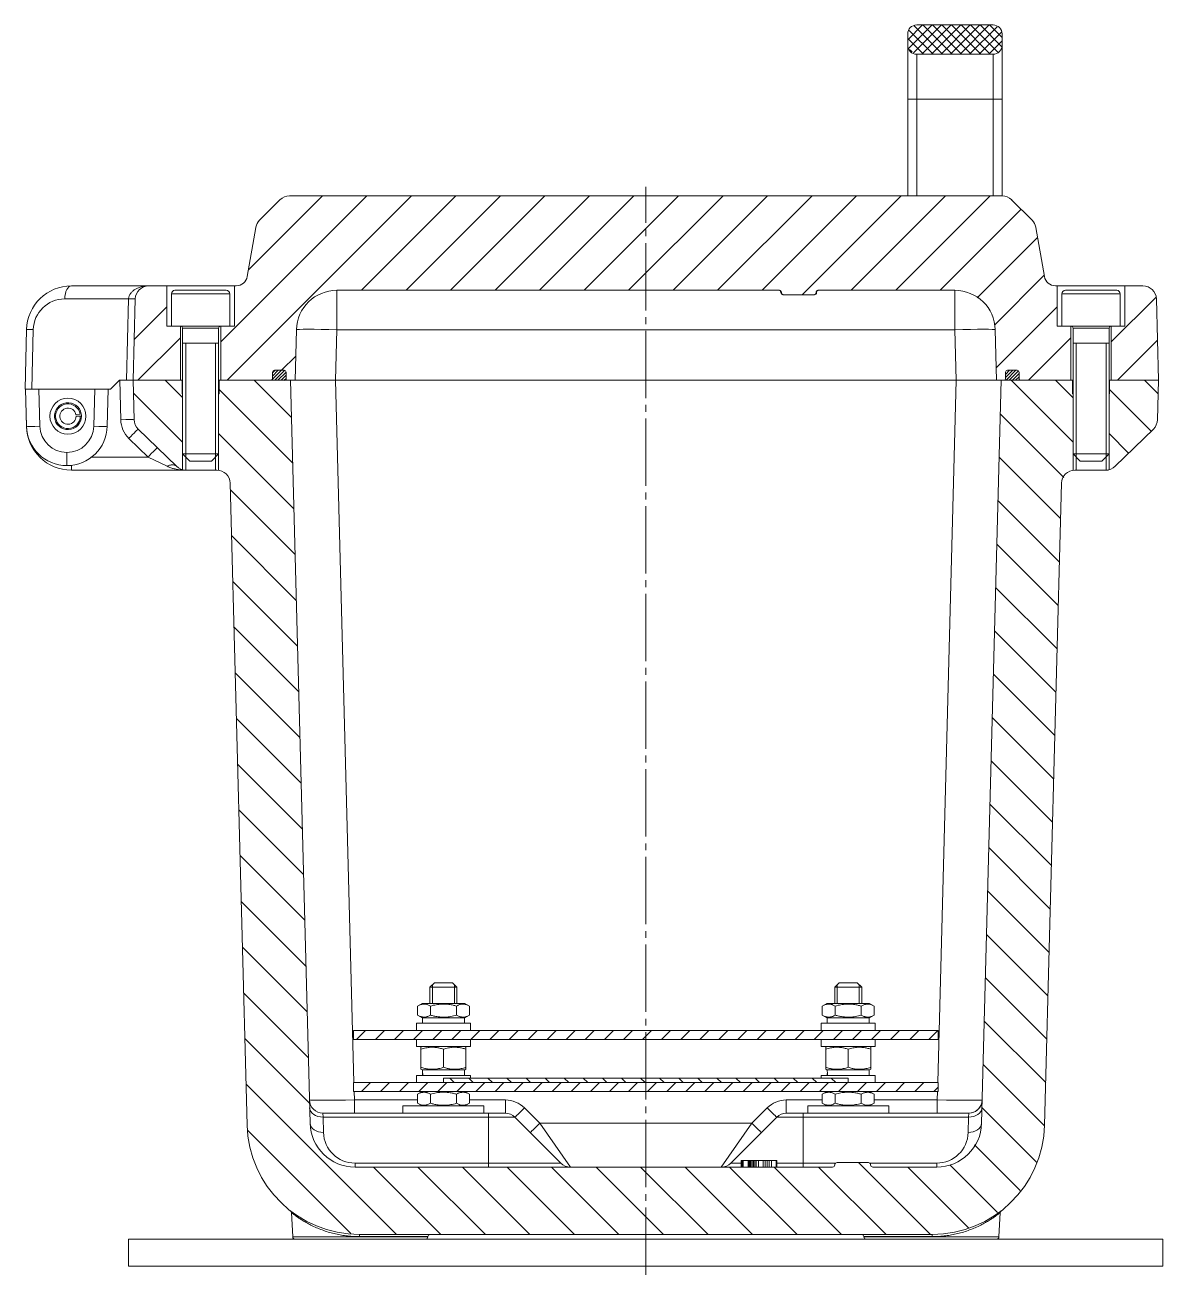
# Model space of a CAD drawing. Header units: millimetres. Extents: x -751 to 714, y -543 to 828.
# Drawn here: x -137 to 116, y 550.3 to 828.3 of the extents above; entities that cross this region are included whole.
import ezdxf

# ---------------------------------------------------------------- set-up
doc = ezdxf.new("R2010")
doc.units = ezdxf.units.MM
doc.linetypes.add('K5LT_AXLED', pattern=[19.5, 15, -1.5, 1.5, -1.5])
doc.linetypes.add('K5LT_THIN', pattern=[0])
pattern_1 = [(45, (0, 0), (-2.12132, 2.12132), [])]

# ---------------------------------------------------------------- blocks, each defined once
blk = doc.blocks.new('U22')
h = blk.add_hatch()
h.set_pattern_fill('', angle=45, style=0, pattern_type=0)
h.set_pattern_definition(pattern_1)
h.paths.add_polyline_path([(-63.99, 602.74), (66.01, 602.74), (66.01, 604.74), (-63.99, 604.74)])
h = blk.add_hatch()
h.set_pattern_fill('', angle=45, style=0, pattern_type=0)
h.set_pattern_definition(pattern_1)
h.paths.add_polyline_path([(-63.99, 591.14), (66.01, 591.14), (66.01, 593.14), (-63.99, 593.14)])
h = blk.add_hatch()
h.set_pattern_fill('', angle=-45, style=0, pattern_type=0)
h.set_pattern_definition([(-45, (0, 0), (2.12132, 2.12132), [])])
h.paths.add_polyline_path([(-43.99, 594.14), (-43.99, 593.14), (46.01, 593.14), (46.01, 594.14)])
at = {"color": 7, "linetype": 'K5LT_THIN', "lineweight": 18}
for p, q in [((-46.99, 614.34), (-45.99, 615.34)), ((-46.45, 614.34), (-46.45, 614.88)), ((-45.99, 615.34), (-43.99, 615.34)), ((-43.99, 615.34), (-41.99, 615.34)), ((-40.99, 614.34), (-41.99, 615.34)), ((-41.53, 614.34), (-41.53, 614.88)), ((43.01, 614.34), (44.01, 615.34)), ((43.55, 614.34), (43.55, 614.88)), ((44.01, 615.34), (46.01, 615.34)), ((46.01, 615.34), (48.01, 615.34)), ((49.01, 614.34), (48.01, 615.34)), ((48.47, 614.34), (48.47, 614.88)), ((-46.99, 610.74), (-46.99, 614.34)), ((-46.99, 614.34), (-43.99, 614.34)), ((-46.45, 610.74), (-46.45, 614.34)), ((-43.99, 614.34), (-40.99, 614.34)), ((-41.53, 610.74), (-41.53, 614.34)), ((-40.99, 610.74), (-40.99, 614.34)), ((43.01, 610.74), (43.01, 614.34)), ((43.01, 614.34), (46.01, 614.34)), ((43.55, 610.74), (43.55, 614.34)), ((46.01, 614.34), (49.01, 614.34)), ((48.47, 610.74), (48.47, 614.34)), ((49.01, 610.74), (49.01, 614.34)), ((-49.76, 610.15), (-48.74, 610.74)), ((-49.76, 608.13), (-49.76, 610.15)), ((-39.24, 610.74), (-48.74, 610.74)), ((-46.87, 608.13), (-46.87, 610.15)), ((-41.1, 608.13), (-41.1, 610.15)), ((-38.21, 610.15), (-39.24, 610.74)), ((-38.21, 608.13), (-38.21, 610.15)), ((40.24, 610.15), (41.26, 610.74)), ((40.24, 608.13), (40.24, 610.15)), ((50.76, 610.74), (41.26, 610.74)), ((43.13, 608.13), (43.13, 610.15)), ((48.9, 608.13), (48.9, 610.15)), ((51.79, 610.15), (50.76, 610.74)), ((51.79, 608.13), (51.79, 610.15)), ((-49.99, 606.34), (-37.99, 606.34)), ((-49.99, 604.74), (-49.99, 606.34)), ((-48.74, 607.54), (-49.76, 608.13)), ((-39.24, 607.54), (-48.74, 607.54)), ((-48.64, 606.34), (-48.64, 607.54)), ((-39.34, 606.34), (-39.34, 607.54)), ((-39.24, 607.54), (-38.21, 608.13)), ((-37.99, 604.74), (-37.99, 606.34)), ((40.01, 606.34), (52.01, 606.34)), ((40.01, 604.74), (40.01, 606.34)), ((41.26, 607.54), (40.24, 608.13)), ((50.76, 607.54), (41.26, 607.54)), ((41.36, 606.34), (41.36, 607.54)), ((50.66, 606.34), (50.66, 607.54)), ((50.76, 607.54), (51.79, 608.13)), ((52.01, 604.74), (52.01, 606.34)), ((66.01, 604.74), (-63.99, 604.74)), ((-63.99, 604.74), (-63.99, 602.74)), ((66.01, 602.74), (66.01, 604.74)), ((66.01, 602.74), (-63.99, 602.74)), ((-49.99, 601.14), (-49.99, 602.74)), ((-49.99, 601.14), (-37.99, 601.14)), ((-48.74, 601.14), (-48.99, 601)), ((-48.99, 600.55), (-48.99, 601)), ((-48.99, 600.55), (-48.99, 596.53)), ((-43.99, 600.55), (-43.99, 596.53)), ((-39.24, 601.14), (-38.99, 601)), ((-38.99, 601), (-38.99, 600.55)), ((-38.99, 600.55), (-38.99, 596.53)), ((-37.99, 601.14), (-37.99, 602.74)), ((40.01, 601.14), (40.01, 602.74)), ((40.01, 601.14), (52.01, 601.14)), ((41.26, 601.14), (41.01, 601)), ((41.01, 600.55), (41.01, 601)), ((41.01, 600.55), (41.01, 596.53)), ((46.01, 600.55), (46.01, 596.53)), ((50.76, 601.14), (51.01, 601)), ((51.01, 601), (51.01, 600.55)), ((51.01, 600.55), (51.01, 596.53)), ((52.01, 601.14), (52.01, 602.74)), ((-48.99, 596.08), (-48.99, 596.53)), ((-48.99, 596.08), (-48.74, 595.94)), ((-48.74, 595.94), (-39.24, 595.94)), ((-39.34, 595.94), (-39.34, 594.74)), ((-38.99, 596.08), (-39.24, 595.94)), ((-38.99, 596.53), (-38.99, 596.08)), ((41.01, 596.08), (41.01, 596.53)), ((41.01, 596.08), (41.26, 595.94)), ((41.26, 595.94), (50.76, 595.94)), ((50.66, 595.94), (50.66, 594.74)), ((51.01, 596.08), (50.76, 595.94)), ((51.01, 596.53), (51.01, 596.08)), ((66.01, 593.14), (-63.99, 593.14)), ((-63.99, 593.14), (-63.99, 591.14)), ((-37.99, 594.74), (-49.99, 594.74)), ((-49.99, 594.74), (-49.99, 593.14)), ((46.01, 594.14), (-43.99, 594.14)), ((-43.99, 594.14), (-43.99, 593.14)), ((46.01, 593.14), (-43.99, 593.14)), ((-37.99, 594.74), (-37.99, 594.14)), ((52.01, 594.74), (40.01, 594.74)), ((40.01, 594.74), (40.01, 594.14)), ((46.01, 593.14), (46.01, 594.14)), ((52.01, 594.74), (52.01, 593.14)), ((66.01, 591.14), (66.01, 593.14)), ((66.01, 591.14), (-63.99, 591.14)), ((-49.76, 590.55), (-48.74, 591.14)), ((-49.76, 588.53), (-49.76, 590.55)), ((-46.87, 588.53), (-46.87, 590.55)), ((-41.1, 588.53), (-41.1, 590.55)), ((-38.21, 590.55), (-39.24, 591.14)), ((-38.21, 588.53), (-38.21, 590.55)), ((40.24, 590.55), (41.26, 591.14)), ((40.24, 588.53), (40.24, 590.55)), ((43.13, 588.53), (43.13, 590.55)), ((48.9, 588.53), (48.9, 590.55)), ((51.79, 590.55), (50.76, 591.14)), ((51.79, 588.53), (51.79, 590.55)), ((-52.99, 587.94), (-34.99, 587.94)), ((-52.99, 586.34), (-52.99, 587.94)), ((-48.74, 587.94), (-49.76, 588.53)), ((-39.24, 587.94), (-38.21, 588.53)), ((-34.99, 586.34), (-34.99, 587.94)), ((37.01, 587.94), (55.01, 587.94)), ((37.01, 586.34), (37.01, 587.94)), ((41.26, 587.94), (40.24, 588.53)), ((50.76, 587.94), (51.79, 588.53)), ((55.01, 586.34), (55.01, 587.94)), ((-52.99, 586.34), (-34.99, 586.34)), ((37.01, 586.34), (55.01, 586.34))]:
    blk.add_line(p, q, dxfattribs=at)
for centre, start_param, end_param in [((-43.99, 596.57), 4.761564, 4.855965), ((-43.99, 594.11), 4.616121, 4.663214), ((46.01, 596.57), 4.761564, 4.855965), ((46.01, 594.11), 4.616121, 4.663214)]:
    blk.add_ellipse(centre, major_axis=(0, -12.78), ratio=0.36397, start_param=start_param, end_param=end_param, dxfattribs=at)
for points, knots in [([(-46.87, 610.15), (-47.07, 610.26), (-47.35, 610.4), (-47.69, 610.51), (-47.91, 610.56), (-48.09, 610.59), (-48.27, 610.6), (-48.46, 610.59), (-48.68, 610.57), (-48.93, 610.51), (-49.29, 610.4), (-49.58, 610.25), (-49.76, 610.15)], [0, 0, 0, 0, 2.66649, 3.810425, 4.700444, 5.503844, 6.294351, 7.038845, 8.091005, 9.12096, 10.454936, 13, 13, 13, 13]), ([(-41.1, 610.15), (-41.36, 610.22), (-41.74, 610.32), (-42.3, 610.44), (-42.74, 610.51), (-43.16, 610.56), (-43.54, 610.59), (-43.89, 610.6), (-44.23, 610.59), (-44.6, 610.58), (-45.06, 610.53), (-45.84, 610.42), (-46.46, 610.27), (-46.87, 610.15)], [0, 0, 0, 0, 1.896477, 2.871604, 4.103535, 5.062016, 5.927217, 6.778532, 7.580294, 8.339144, 9.455768, 10.905857, 14, 14, 14, 14]), ([(-38.21, 610.15), (-38.41, 610.26), (-38.69, 610.4), (-39.03, 610.51), (-39.25, 610.56), (-39.43, 610.59), (-39.61, 610.6), (-39.8, 610.59), (-40.01, 610.57), (-40.27, 610.51), (-40.63, 610.4), (-40.92, 610.25), (-41.1, 610.15)], [0, 0, 0, 0, 2.66649, 3.810425, 4.700444, 5.503844, 6.294351, 7.038845, 8.091005, 9.12096, 10.454936, 13, 13, 13, 13]), ([(43.13, 610.15), (42.93, 610.26), (42.65, 610.4), (42.31, 610.51), (42.09, 610.56), (41.91, 610.59), (41.73, 610.6), (41.54, 610.59), (41.32, 610.57), (41.07, 610.51), (40.71, 610.4), (40.42, 610.25), (40.24, 610.15)], [0, 0, 0, 0, 2.66649, 3.810425, 4.700444, 5.503844, 6.294351, 7.038845, 8.091005, 9.12096, 10.454936, 13, 13, 13, 13]), ([(48.9, 610.15), (48.64, 610.22), (48.26, 610.32), (47.7, 610.44), (47.26, 610.51), (46.84, 610.56), (46.46, 610.59), (46.11, 610.6), (45.77, 610.59), (45.4, 610.58), (44.94, 610.53), (44.16, 610.42), (43.54, 610.27), (43.13, 610.15)], [0, 0, 0, 0, 1.896477, 2.871604, 4.103535, 5.062016, 5.927217, 6.778532, 7.580294, 8.339144, 9.455768, 10.905857, 14, 14, 14, 14]), ([(51.79, 610.15), (51.59, 610.26), (51.31, 610.4), (50.97, 610.51), (50.75, 610.56), (50.57, 610.59), (50.39, 610.6), (50.2, 610.59), (49.99, 610.57), (49.73, 610.51), (49.37, 610.4), (49.08, 610.25), (48.9, 610.15)], [0, 0, 0, 0, 2.66649, 3.810425, 4.700444, 5.503844, 6.294351, 7.038845, 8.091005, 9.12096, 10.454936, 13, 13, 13, 13]), ([(-49.76, 608.13), (-49.57, 608.02), (-49.29, 607.88), (-48.94, 607.77), (-48.73, 607.72), (-48.54, 607.69), (-48.37, 607.68), (-48.17, 607.69), (-47.96, 607.71), (-47.71, 607.76), (-47.34, 607.88), (-47.06, 608.02), (-46.87, 608.13)], [0, 0, 0, 0, 2.66649, 3.810425, 4.700444, 5.503844, 6.294351, 7.038845, 8.091005, 9.12096, 10.454936, 13, 13, 13, 13]), ([(-46.87, 608.13), (-46.62, 608.06), (-46.23, 607.96), (-45.67, 607.84), (-45.24, 607.77), (-44.81, 607.72), (-44.44, 607.69), (-44.09, 607.68), (-43.75, 607.68), (-43.38, 607.7), (-42.92, 607.74), (-42.13, 607.86), (-41.52, 608.01), (-41.1, 608.13)], [0, 0, 0, 0, 1.896477, 2.871604, 4.103535, 5.062016, 5.927217, 6.778532, 7.580294, 8.339144, 9.455768, 10.905857, 14, 14, 14, 14]), ([(-41.1, 608.13), (-40.91, 608.02), (-40.63, 607.88), (-40.28, 607.77), (-40.07, 607.72), (-39.88, 607.69), (-39.71, 607.68), (-39.51, 607.69), (-39.3, 607.71), (-39.05, 607.76), (-38.68, 607.88), (-38.4, 608.02), (-38.21, 608.13)], [0, 0, 0, 0, 2.66649, 3.810425, 4.700444, 5.503844, 6.294351, 7.038845, 8.091005, 9.12096, 10.454936, 13, 13, 13, 13]), ([(40.24, 608.13), (40.43, 608.02), (40.71, 607.88), (41.06, 607.77), (41.27, 607.72), (41.46, 607.69), (41.63, 607.68), (41.83, 607.69), (42.04, 607.71), (42.29, 607.76), (42.66, 607.88), (42.94, 608.02), (43.13, 608.13)], [0, 0, 0, 0, 2.66649, 3.810425, 4.700444, 5.503844, 6.294351, 7.038845, 8.091005, 9.12096, 10.454936, 13, 13, 13, 13]), ([(43.13, 608.13), (43.38, 608.06), (43.77, 607.96), (44.33, 607.84), (44.76, 607.77), (45.19, 607.72), (45.56, 607.69), (45.91, 607.68), (46.25, 607.68), (46.62, 607.7), (47.08, 607.74), (47.87, 607.86), (48.48, 608.01), (48.9, 608.13)], [0, 0, 0, 0, 1.896477, 2.871604, 4.103535, 5.062016, 5.927217, 6.778532, 7.580294, 8.339144, 9.455768, 10.905857, 14, 14, 14, 14]), ([(48.9, 608.13), (49.09, 608.02), (49.37, 607.88), (49.72, 607.77), (49.93, 607.72), (50.12, 607.69), (50.29, 607.68), (50.49, 607.69), (50.7, 607.71), (50.95, 607.76), (51.32, 607.88), (51.6, 608.02), (51.79, 608.13)], [0, 0, 0, 0, 2.66649, 3.810425, 4.700444, 5.503844, 6.294351, 7.038845, 8.091005, 9.12096, 10.454936, 13, 13, 13, 13]), ([(-43.99, 600.55), (-44.27, 600.64), (-44.68, 600.76), (-45.23, 600.88), (-45.59, 600.94), (-45.94, 600.97), (-46.25, 600.99), (-46.6, 601), (-46.97, 600.98), (-47.42, 600.93), (-48.09, 600.82), (-48.63, 600.67), (-48.99, 600.55)], [0, 0, 0, 0, 2.259309, 3.219175, 4.306071, 5.100503, 5.904859, 6.674572, 7.743491, 8.780356, 10.126867, 13, 13, 13, 13]), ([(-38.99, 600.55), (-39.27, 600.64), (-39.68, 600.76), (-40.23, 600.88), (-40.59, 600.94), (-40.94, 600.97), (-41.25, 600.99), (-41.6, 601), (-41.97, 600.98), (-42.42, 600.93), (-43.09, 600.82), (-43.63, 600.67), (-43.99, 600.55)], [0, 0, 0, 0, 2.259309, 3.219175, 4.306071, 5.100503, 5.904859, 6.674572, 7.743491, 8.780356, 10.126867, 13, 13, 13, 13]), ([(46.01, 600.55), (45.73, 600.64), (45.32, 600.76), (44.77, 600.88), (44.41, 600.94), (44.06, 600.97), (43.75, 600.99), (43.4, 601), (43.03, 600.98), (42.58, 600.93), (41.91, 600.82), (41.37, 600.67), (41.01, 600.55)], [0, 0, 0, 0, 2.259309, 3.219175, 4.306071, 5.100503, 5.904859, 6.674572, 7.743491, 8.780356, 10.126867, 13, 13, 13, 13]), ([(51.01, 600.55), (50.73, 600.64), (50.32, 600.76), (49.77, 600.88), (49.41, 600.94), (49.06, 600.97), (48.75, 600.99), (48.4, 601), (48.03, 600.98), (47.58, 600.93), (46.91, 600.82), (46.37, 600.67), (46.01, 600.55)], [0, 0, 0, 0, 2.259309, 3.219175, 4.306071, 5.100503, 5.904859, 6.674572, 7.743491, 8.780356, 10.126867, 13, 13, 13, 13]), ([(-48.99, 596.53), (-48.71, 596.44), (-48.3, 596.32), (-47.75, 596.2), (-47.38, 596.14), (-47.03, 596.1), (-46.73, 596.09), (-46.38, 596.08), (-46.01, 596.1), (-45.56, 596.14), (-44.88, 596.26), (-44.35, 596.41), (-43.99, 596.53)], [0, 0, 0, 0, 2.259309, 3.219175, 4.306071, 5.100503, 5.904859, 6.674572, 7.743491, 8.780356, 10.126867, 13, 13, 13, 13]), ([(-43.99, 596.53), (-43.71, 596.44), (-43.3, 596.32), (-42.75, 596.2), (-42.38, 596.14), (-42.03, 596.1), (-41.73, 596.09), (-41.38, 596.08), (-41.01, 596.1), (-40.56, 596.14), (-39.88, 596.26), (-39.35, 596.41), (-38.99, 596.53)], [0, 0, 0, 0, 2.259309, 3.219175, 4.306071, 5.100503, 5.904859, 6.674572, 7.743491, 8.780356, 10.126867, 13, 13, 13, 13]), ([(41.01, 596.53), (41.29, 596.44), (41.7, 596.32), (42.25, 596.2), (42.62, 596.14), (42.97, 596.1), (43.27, 596.09), (43.62, 596.08), (43.99, 596.1), (44.44, 596.14), (45.12, 596.26), (45.65, 596.41), (46.01, 596.53)], [0, 0, 0, 0, 2.259309, 3.219175, 4.306071, 5.100503, 5.904859, 6.674572, 7.743491, 8.780356, 10.126867, 13, 13, 13, 13]), ([(46.01, 596.53), (46.29, 596.44), (46.7, 596.32), (47.25, 596.2), (47.62, 596.14), (47.97, 596.1), (48.27, 596.09), (48.62, 596.08), (48.99, 596.1), (49.44, 596.14), (50.12, 596.26), (50.65, 596.41), (51.01, 596.53)], [0, 0, 0, 0, 2.259309, 3.219175, 4.306071, 5.100503, 5.904859, 6.674572, 7.743491, 8.780356, 10.126867, 13, 13, 13, 13]), ([(-46.87, 590.55), (-47.07, 590.66), (-47.35, 590.8), (-47.69, 590.91), (-47.91, 590.96), (-48.09, 590.99), (-48.27, 591), (-48.46, 590.99), (-48.68, 590.97), (-48.93, 590.91), (-49.29, 590.8), (-49.58, 590.65), (-49.76, 590.55)], [0, 0, 0, 0, 2.66649, 3.810425, 4.700444, 5.503844, 6.294351, 7.038845, 8.091005, 9.12096, 10.454936, 13, 13, 13, 13]), ([(-41.1, 590.55), (-41.36, 590.62), (-41.74, 590.72), (-42.3, 590.84), (-42.74, 590.91), (-43.16, 590.96), (-43.54, 590.99), (-43.89, 591), (-44.23, 590.99), (-44.6, 590.98), (-45.06, 590.93), (-45.84, 590.82), (-46.46, 590.67), (-46.87, 590.55)], [0, 0, 0, 0, 1.896477, 2.871604, 4.103535, 5.062016, 5.927217, 6.778532, 7.580294, 8.339144, 9.455768, 10.905857, 14, 14, 14, 14]), ([(-38.21, 590.55), (-38.41, 590.66), (-38.69, 590.8), (-39.03, 590.91), (-39.25, 590.96), (-39.43, 590.99), (-39.61, 591), (-39.8, 590.99), (-40.01, 590.97), (-40.27, 590.91), (-40.63, 590.8), (-40.92, 590.65), (-41.1, 590.55)], [0, 0, 0, 0, 2.66649, 3.810425, 4.700444, 5.503844, 6.294351, 7.038845, 8.091005, 9.12096, 10.454936, 13, 13, 13, 13]), ([(43.13, 590.55), (42.93, 590.66), (42.65, 590.8), (42.31, 590.91), (42.09, 590.96), (41.91, 590.99), (41.73, 591), (41.54, 590.99), (41.32, 590.97), (41.07, 590.91), (40.71, 590.8), (40.42, 590.65), (40.24, 590.55)], [0, 0, 0, 0, 2.66649, 3.810425, 4.700444, 5.503844, 6.294351, 7.038845, 8.091005, 9.12096, 10.454936, 13, 13, 13, 13]), ([(48.9, 590.55), (48.64, 590.62), (48.26, 590.72), (47.7, 590.84), (47.26, 590.91), (46.84, 590.96), (46.46, 590.99), (46.11, 591), (45.77, 590.99), (45.4, 590.98), (44.94, 590.93), (44.16, 590.82), (43.54, 590.67), (43.13, 590.55)], [0, 0, 0, 0, 1.896477, 2.871604, 4.103535, 5.062016, 5.927217, 6.778532, 7.580294, 8.339144, 9.455768, 10.905857, 14, 14, 14, 14]), ([(51.79, 590.55), (51.59, 590.66), (51.31, 590.8), (50.97, 590.91), (50.75, 590.96), (50.57, 590.99), (50.39, 591), (50.2, 590.99), (49.99, 590.97), (49.73, 590.91), (49.37, 590.8), (49.08, 590.65), (48.9, 590.55)], [0, 0, 0, 0, 2.66649, 3.810425, 4.700444, 5.503844, 6.294351, 7.038845, 8.091005, 9.12096, 10.454936, 13, 13, 13, 13]), ([(-49.76, 588.53), (-49.57, 588.42), (-49.29, 588.28), (-48.94, 588.17), (-48.73, 588.12), (-48.54, 588.09), (-48.37, 588.08), (-48.17, 588.09), (-47.96, 588.11), (-47.71, 588.16), (-47.34, 588.28), (-47.06, 588.42), (-46.87, 588.53)], [0, 0, 0, 0, 2.66649, 3.810425, 4.700444, 5.503844, 6.294351, 7.038845, 8.091005, 9.12096, 10.454936, 13, 13, 13, 13]), ([(-46.87, 588.53), (-46.62, 588.46), (-46.23, 588.36), (-45.67, 588.24), (-45.24, 588.17), (-44.81, 588.12), (-44.44, 588.09), (-44.09, 588.08), (-43.75, 588.08), (-43.38, 588.1), (-42.92, 588.14), (-42.13, 588.26), (-41.52, 588.41), (-41.1, 588.53)], [0, 0, 0, 0, 1.896477, 2.871604, 4.103535, 5.062016, 5.927217, 6.778532, 7.580294, 8.339144, 9.455768, 10.905857, 14, 14, 14, 14]), ([(-41.1, 588.53), (-40.91, 588.42), (-40.63, 588.28), (-40.28, 588.17), (-40.07, 588.12), (-39.88, 588.09), (-39.71, 588.08), (-39.51, 588.09), (-39.3, 588.11), (-39.05, 588.16), (-38.68, 588.28), (-38.4, 588.42), (-38.21, 588.53)], [0, 0, 0, 0, 2.66649, 3.810425, 4.700444, 5.503844, 6.294351, 7.038845, 8.091005, 9.12096, 10.454936, 13, 13, 13, 13]), ([(40.24, 588.53), (40.43, 588.42), (40.71, 588.28), (41.06, 588.17), (41.27, 588.12), (41.46, 588.09), (41.63, 588.08), (41.83, 588.09), (42.04, 588.11), (42.29, 588.16), (42.66, 588.28), (42.94, 588.42), (43.13, 588.53)], [0, 0, 0, 0, 2.66649, 3.810425, 4.700444, 5.503844, 6.294351, 7.038845, 8.091005, 9.12096, 10.454936, 13, 13, 13, 13]), ([(43.13, 588.53), (43.38, 588.46), (43.77, 588.36), (44.33, 588.24), (44.76, 588.17), (45.19, 588.12), (45.56, 588.09), (45.91, 588.08), (46.25, 588.08), (46.62, 588.1), (47.08, 588.14), (47.87, 588.26), (48.48, 588.41), (48.9, 588.53)], [0, 0, 0, 0, 1.896477, 2.871604, 4.103535, 5.062016, 5.927217, 6.778532, 7.580294, 8.339144, 9.455768, 10.905857, 14, 14, 14, 14]), ([(48.9, 588.53), (49.09, 588.42), (49.37, 588.28), (49.72, 588.17), (49.93, 588.12), (50.12, 588.09), (50.29, 588.08), (50.49, 588.09), (50.7, 588.11), (50.95, 588.16), (51.32, 588.28), (51.6, 588.42), (51.79, 588.53)], [0, 0, 0, 0, 2.66649, 3.810425, 4.700444, 5.503844, 6.294351, 7.038845, 8.091005, 9.12096, 10.454936, 13, 13, 13, 13])]:
    blk.add_open_spline(points, degree=3, knots=knots, dxfattribs=at)
blk = doc.blocks.new('U21')
h = blk.add_hatch()
h.set_pattern_fill('', angle=45, style=0, pattern_type=0)
h.set_pattern_definition([(45, (0, 0), (-1.0606602, 1.0606602), []), (135, (0, 0), (-1.0606602, -1.0606602), [])])
h.paths.add_polyline_path([(80.24, 823.84), (80.24, 826.34), (79.66, 827.75), (78.24, 828.34), (61.24, 828.34), (59.83, 827.75), (59.24, 826.34), (59.24, 823.84), (59.83, 822.42), (61.24, 821.84), (78.24, 821.84), (79.66, 822.42)])
h = blk.add_hatch()
h.set_pattern_fill('', angle=45, style=0, pattern_type=0)
h.set_pattern_definition([(45, (0, 0), (-4.94975, 4.94975), [])])
h.paths.add_polyline_path([(-90.49, 761.34), (-93.49, 761.34), (-93.49, 749.34), (-82.19, 749.34), (-82.04, 749.4), (-81.99, 749.54), (-81.99, 751.14), (-81.87, 751.42), (-81.59, 751.54), (-79.39, 751.54), (-79.1, 751.42), (-78.99, 751.14), (-78.99, 749.54), (-78.93, 749.4), (-78.79, 749.34), (-76.99, 749.34), (-76.69, 760.57), (-75.8, 764.24), (-73.49, 767.22), (-70.16, 769), (-67.69, 769.34), (30.64, 769.34), (30.89, 769.28), (31.07, 769.11), (31.15, 768.87), (31.15, 768.85), (31.15, 768.83), (31.15, 768.81), (31.23, 768.57), (31.42, 768.4), (31.67, 768.34), (38.35, 768.34), (38.6, 768.4), (38.79, 768.57), (38.87, 768.81), (38.87, 768.83), (38.87, 768.85), (38.87, 768.87), (38.95, 769.11), (39.14, 769.28), (39.38, 769.34), (69.72, 769.34), (73.41, 768.55), (76.45, 766.31), (78.31, 763.03), (78.72, 760.57), (79.01, 749.34), (80.81, 749.34), (80.95, 749.4), (81.01, 749.54), (81.01, 751.14), (81.13, 751.42), (81.41, 751.54), (83.61, 751.54), (83.89, 751.42), (84.01, 751.14), (84.01, 749.54), (84.07, 749.4), (84.21, 749.34), (95.51, 749.34), (95.51, 761.34), (92.51, 761.34), (92.51, 770.34), (92.11, 770.34), (90.34, 771.07), (89.65, 772.41), (87.72, 783.34), (86.89, 784.94), (82.36, 789.46), (80.4, 790.34), (80.24, 790.34), (-78.22, 790.34), (-80.23, 789.57), (-80.34, 789.46), (-84.86, 784.94), (-85.7, 783.34), (-87.62, 772.41), (-88.65, 770.79), (-90.09, 770.34), (-90.49, 770.34)])
h.paths.add_polyline_path([(107.51, 761.34), (104.51, 761.34), (104.51, 749.34), (115.01, 749.34), (114.54, 767.42), (113.71, 769.41), (111.77, 770.33), (111.54, 770.34), (107.51, 770.34)])
h.paths.add_polyline_path([(-102.49, 761.34), (-105.49, 761.34), (-105.49, 770.34), (-109.52, 770.34), (-111.53, 769.57), (-112.5, 767.64), (-112.51, 767.42), (-112.99, 749.34), (-102.49, 749.34)])
h = blk.add_hatch()
h.set_pattern_fill('', angle=45, style=0, pattern_type=0)
h.set_pattern_definition([(45, (0, 0), (-0.3535534, 0.3535534), [])])
h.paths.add_polyline_path([(-79.39, 751.54), (-81.59, 751.54), (-81.87, 751.42), (-81.99, 751.14), (-81.99, 749.54), (-82.04, 749.4), (-82.19, 749.34), (-78.79, 749.34), (-78.93, 749.4), (-78.99, 749.54), (-78.99, 751.14), (-79.1, 751.42)])
h.paths.add_polyline_path([(83.61, 751.54), (81.41, 751.54), (81.13, 751.42), (81.01, 751.14), (81.01, 749.54), (80.95, 749.4), (80.81, 749.34), (84.21, 749.34), (84.07, 749.4), (84.01, 749.54), (84.01, 751.14), (83.89, 751.42)])
h = blk.add_hatch()
h.set_pattern_fill('', angle=-45, style=0, pattern_type=0)
h.set_pattern_definition([(-45, (0, 0), (4.94975, 4.94975), [])])
h.paths.add_polyline_path([(96.69, 732.26), (96.01, 732.94), (96.01, 746.28), (95.91, 746.34), (95.91, 749.34), (80.01, 749.34), (75.68, 584.08), (74.79, 580.2), (72.45, 576.98), (69.04, 574.92), (65.69, 574.34), (51.5, 574.34), (51.15, 574.49), (51, 574.83), (51, 574.85), (50.84, 575.2), (50.5, 575.34), (43.53, 575.34), (43.17, 575.19), (43.03, 574.85), (43.02, 574.83), (42.87, 574.48), (42.52, 574.34), (-63.66, 574.34), (-67.56, 575.13), (-70.84, 577.38), (-72.99, 580.73), (-73.66, 584.08), (-77.99, 749.34), (-93.89, 749.34), (-93.89, 746.34), (-93.99, 746.28), (-93.99, 732.94), (-94.66, 732.26), (-94.66, 729.34), (-94.39, 729.34), (-92.38, 728.57), (-91.41, 726.64), (-91.39, 726.42), (-87.66, 583.68), (-86.69, 577.45), (-84.2, 571.65), (-80.34, 566.66), (-75.35, 562.79), (-69.55, 560.31), (-63.31, 559.35), (-62.66, 559.34), (64.69, 559.34), (70.95, 560.14), (76.81, 562.48), (81.9, 566.21), (85.89, 571.1), (88.53, 576.83), (89.65, 583.04), (89.68, 583.68), (93.42, 726.42), (94.24, 728.41), (96.19, 729.33), (96.42, 729.34), (96.69, 729.34)])
h.paths.add_polyline_path([(-101.31, 732.26), (-101.99, 732.94), (-101.99, 746.28), (-102.09, 746.34), (-102.09, 749.34), (-112.99, 749.34), (-112.76, 740.56), (-111.93, 738.57), (-111.85, 738.48), (-103.34, 730.19), (-101.36, 729.34), (-101.31, 729.34)])
h.paths.add_polyline_path([(104.01, 746.28), (104.01, 732.94), (103.34, 732.26), (103.34, 729.34), (105.33, 730.16), (105.36, 730.19), (113.88, 738.48), (114.78, 740.44), (114.78, 740.56), (115.01, 749.34), (104.11, 749.34), (104.11, 746.34)])
at = {"color": 7, "linetype": 'K5LT_THIN', "lineweight": 18}
for p, q in [((59.24, 826.34), (59.24, 823.84)), ((78.24, 828.34), (61.24, 828.34)), ((80.24, 826.34), (80.24, 823.84)), ((59.24, 811.84), (59.24, 823.84)), ((80.24, 811.84), (80.24, 823.84)), ((61.24, 811.84), (61.24, 821.84)), ((61.24, 821.84), (78.24, 821.84)), ((78.24, 811.84), (78.24, 821.84)), ((59.24, 790.34), (59.24, 811.84)), ((61.24, 811.84), (59.24, 811.84)), ((78.24, 811.84), (61.24, 811.84)), ((61.24, 790.34), (61.24, 811.84)), ((78.24, 811.84), (80.24, 811.84)), ((78.24, 790.34), (78.24, 811.84)), ((80.24, 790.34), (80.24, 811.84)), ((80.24, 790.34), (-78.22, 790.34)), ((-80.34, 789.46), (-84.86, 784.94)), ((86.89, 784.94), (82.36, 789.46)), ((-85.7, 783.34), (-87.62, 772.41)), ((89.65, 772.41), (87.72, 783.34)), ((-126.7, 770.34), (-109.52, 770.34)), ((-105.49, 770.34), (-109.52, 770.34)), ((-90.49, 770.34), (-105.49, 770.34)), ((-105.49, 761.34), (-105.49, 770.34)), ((-90.09, 770.34), (-90.49, 770.34)), ((-90.49, 761.34), (-90.49, 770.34)), ((92.51, 770.34), (92.11, 770.34)), ((107.51, 770.34), (92.51, 770.34)), ((92.51, 761.34), (92.51, 770.34)), ((111.54, 770.34), (107.51, 770.34)), ((107.51, 761.34), (107.51, 770.34)), ((-128.2, 767.42), (-114.01, 767.42)), ((-114.49, 749.34), (-114.01, 767.42)), ((-112.51, 767.42), (-112.99, 749.34)), ((-104.49, 768.54), (-104.49, 761.34)), ((-104.42, 768.54), (-104.49, 768.54)), ((-91.49, 768.54), (-104.42, 768.54)), ((-103.63, 769.34), (-103.69, 769.34)), ((-92.29, 769.34), (-103.63, 769.34)), ((-91.49, 768.54), (-91.49, 761.34)), ((-67.69, 769.34), (-67.69, 760.57)), ((-67.69, 769.34), (30.64, 769.34)), ((31.04, 768.87), (31.04, 768.81)), ((31.15, 768.87), (31.04, 768.87)), ((31.15, 768.81), (31.04, 768.81)), ((31.15, 768.81), (31.15, 768.87)), ((31.67, 768.34), (31.54, 768.34)), ((31.67, 768.34), (38.35, 768.34)), ((38.48, 768.34), (38.35, 768.34)), ((38.87, 768.81), (38.87, 768.87)), ((38.99, 768.87), (38.87, 768.87)), ((38.98, 768.81), (38.87, 768.81)), ((38.99, 768.87), (38.98, 768.81)), ((39.38, 769.34), (69.72, 769.34)), ((69.72, 760.57), (69.72, 769.34)), ((93.51, 768.54), (93.51, 761.34)), ((93.58, 768.54), (93.51, 768.54)), ((106.51, 768.54), (93.58, 768.54)), ((94.37, 769.34), (94.31, 769.34)), ((105.71, 769.34), (94.37, 769.34)), ((106.51, 768.54), (106.51, 761.34)), ((115.01, 749.34), (114.54, 767.42)), ((-137.04, 747.34), (-136.69, 760.6)), ((-135.54, 747.34), (-135.19, 760.6)), ((-105.49, 761.34), (-104.49, 761.34)), ((-104.42, 761.34), (-104.49, 761.34)), ((-91.49, 761.34), (-104.42, 761.34)), ((-102.49, 749.34), (-102.49, 761.34)), ((-101.99, 760.94), (-101.99, 732.94)), ((-93.99, 760.94), (-101.99, 760.94)), ((-93.99, 760.94), (-93.99, 732.94)), ((-93.49, 749.34), (-93.49, 761.34)), ((-91.49, 761.34), (-90.49, 761.34)), ((-76.69, 760.57), (-76.99, 749.34)), ((-67.69, 760.57), (-67.99, 749.34)), ((-67.69, 760.57), (69.72, 760.57)), ((69.72, 760.57), (70.01, 749.34)), ((79.01, 749.34), (78.72, 760.57)), ((92.51, 761.34), (93.51, 761.34)), ((93.58, 761.34), (93.51, 761.34)), ((106.51, 761.34), (93.58, 761.34)), ((95.51, 749.34), (95.51, 761.34)), ((96.01, 760.94), (96.01, 732.94)), ((104.01, 760.94), (96.01, 760.94)), ((104.01, 760.94), (104.01, 732.94)), ((104.51, 749.34), (104.51, 761.34)), ((106.51, 761.34), (107.51, 761.34)), ((-93.99, 757.59), (-101.99, 757.59)), ((-101.31, 757.59), (-101.31, 732.94)), ((-94.66, 757.59), (-94.66, 732.94)), ((104.01, 757.59), (96.01, 757.59)), ((96.69, 757.59), (96.69, 732.94)), ((103.34, 757.59), (103.34, 732.94)), ((-81.99, 751.14), (-81.99, 749.54)), ((-81.99, 751.14), (-81.99, 749.54)), ((-79.39, 751.54), (-81.59, 751.54)), ((-79.39, 751.54), (-81.59, 751.54)), ((-78.99, 749.54), (-78.99, 751.14)), ((-78.99, 749.54), (-78.99, 751.14)), ((81.01, 751.14), (81.01, 749.54)), ((81.01, 751.14), (81.01, 749.54)), ((83.61, 751.54), (81.41, 751.54)), ((83.61, 751.54), (81.41, 751.54)), ((84.01, 749.54), (84.01, 751.14)), ((84.01, 749.54), (84.01, 751.14)), ((-118.04, 747.34), (-116.09, 749.29)), ((-116.09, 749.34), (-116.09, 749.29)), ((-116.09, 749.34), (-114.49, 749.34)), ((-115.76, 740.56), (-115.99, 749.34)), ((-112.99, 749.34), (-114.49, 749.34)), ((-112.99, 749.34), (-102.49, 749.34)), ((-102.09, 749.34), (-112.99, 749.34)), ((-112.99, 749.34), (-112.76, 740.56)), ((-102.09, 746.34), (-102.09, 749.34)), ((-101.99, 749.34), (-102.09, 749.34)), ((-93.89, 749.34), (-93.99, 749.34)), ((-93.89, 746.34), (-93.89, 749.34)), ((-77.99, 749.34), (-93.89, 749.34)), ((-93.49, 749.34), (-82.19, 749.34)), ((-82.19, 749.34), (-78.79, 749.34)), ((-78.79, 749.34), (-76.99, 749.34)), ((-77.99, 749.34), (-73.66, 584.08)), ((-67.99, 749.34), (-76.99, 749.34)), ((70.01, 749.34), (-67.99, 749.34)), ((-63.9, 593.14), (-67.99, 749.34)), ((65.92, 593.14), (70.01, 749.34)), ((79.01, 749.34), (70.01, 749.34)), ((75.68, 584.08), (80.01, 749.34)), ((79.01, 749.34), (80.81, 749.34)), ((95.91, 749.34), (80.01, 749.34)), ((80.81, 749.34), (84.21, 749.34)), ((84.21, 749.34), (95.51, 749.34)), ((95.91, 746.34), (95.91, 749.34)), ((96.01, 749.34), (95.91, 749.34)), ((104.11, 749.34), (104.01, 749.34)), ((115.01, 749.34), (104.11, 749.34)), ((104.11, 746.34), (104.11, 749.34)), ((104.51, 749.34), (115.01, 749.34)), ((114.78, 740.56), (115.01, 749.34)), ((-135.54, 747.34), (-137.04, 747.34)), ((-136.72, 739.1), (-136.94, 747.34)), ((-136.72, 739.08), (-136.94, 747.34)), ((-135.54, 747.34), (-118.04, 747.34)), ((-133.72, 739.1), (-133.94, 747.34)), ((-121.76, 739.1), (-121.54, 747.34)), ((-118.76, 739.1), (-118.54, 747.34)), ((-101.99, 746.34), (-102.09, 746.34)), ((-101.99, 746.28), (-102.09, 746.34)), ((-101.99, 746.28), (-101.99, 729.43)), ((-93.89, 746.34), (-93.99, 746.34)), ((-93.99, 746.28), (-93.89, 746.34)), ((-93.99, 746.28), (-93.99, 729.31)), ((96.01, 746.34), (95.91, 746.34)), ((96.01, 746.28), (95.91, 746.34)), ((96.01, 746.28), (96.01, 729.31)), ((104.11, 746.34), (104.01, 746.34)), ((104.01, 746.28), (104.11, 746.34)), ((104.01, 746.28), (104.01, 729.43)), ((-124.78, 741.82), (-125.72, 741.65)), ((-125.69, 741.34), (-124.74, 741.34)), ((-124.53, 741.86), (-124.78, 741.82)), ((-124.49, 741.34), (-124.74, 741.34)), ((-103.34, 730.19), (-111.85, 738.48)), ((113.88, 738.48), (105.36, 730.19)), ((-109.68, 732.26), (-113.95, 736.41)), ((-127.73, 733.26), (-127.72, 730.34)), ((-122.19, 732.26), (-109.68, 732.26)), ((-109.68, 732.26), (-105.43, 730.19)), ((-101.99, 732.94), (-100.39, 731.34)), ((-93.99, 732.94), (-101.99, 732.94)), ((-101.31, 732.94), (-101.31, 732.26)), ((-101.31, 729.34), (-101.31, 732.26)), ((-95.59, 731.34), (-100.39, 731.34)), ((-93.99, 732.94), (-95.59, 731.34)), ((-94.66, 732.94), (-94.66, 732.26)), ((-94.66, 729.34), (-94.66, 732.26)), ((96.01, 732.94), (97.61, 731.34)), ((104.01, 732.94), (96.01, 732.94)), ((96.69, 732.94), (96.69, 732.26)), ((96.69, 729.34), (96.69, 732.26)), ((102.41, 731.34), (97.61, 731.34)), ((104.01, 732.94), (102.41, 731.34)), ((103.34, 732.94), (103.34, 732.26)), ((103.34, 729.34), (103.34, 732.26)), ((-126.72, 730.4), (-126.72, 729.34)), ((-126.72, 729.34), (-101.24, 729.34)), ((-101.99, 729.34), (-101.31, 729.34)), ((-101.31, 729.34), (-101.99, 729.34)), ((-101.31, 729.34), (-101.91, 729.34)), ((-101.91, 729.34), (-101.31, 729.34)), ((-101.31, 729.34), (-101.67, 729.34)), ((-101.31, 729.34), (-101.25, 729.34)), ((-101.31, 729.34), (-101.25, 729.34)), ((-101.31, 729.34), (-101.24, 729.34)), ((-101.25, 729.34), (-101.31, 729.34)), ((-101.24, 729.34), (-101.31, 729.34)), ((-94.66, 729.34), (-101.24, 729.34)), ((-94.39, 729.34), (-94.66, 729.34)), ((96.69, 729.34), (96.42, 729.34)), ((103.27, 729.34), (96.69, 729.34)), ((103.27, 729.34), (103.34, 729.34)), ((103.27, 729.34), (103.34, 729.34)), ((103.34, 729.34), (103.27, 729.34)), ((103.34, 729.34), (103.27, 729.34)), ((103.34, 729.34), (103.93, 729.34)), ((103.93, 729.34), (103.34, 729.34)), ((103.93, 729.34), (103.34, 729.34)), ((103.34, 729.34), (103.93, 729.34)), ((-91.39, 726.42), (-87.66, 583.68)), ((89.68, 583.68), (93.42, 726.42)), ((-63.8, 589.26), (-63.85, 591.14)), ((65.82, 589.26), (65.87, 591.14)), ((-63.8, 586.34), (-63.8, 589.26)), ((-49.76, 589.26), (-63.8, 589.26)), ((-30.23, 589.26), (-38.21, 589.26)), ((-30.23, 589.26), (-30.23, 586.34)), ((-22.56, 584.08), (-25.99, 587.5)), ((24.59, 584.08), (28.01, 587.5)), ((32.25, 586.34), (32.25, 589.26)), ((40.24, 589.26), (32.25, 589.26)), ((65.82, 589.26), (51.79, 589.26)), ((65.82, 589.26), (65.82, 586.34)), ((-70.8, 586.34), (-33.99, 586.34)), ((-70.75, 585.46), (-70.8, 586.34)), ((-70.75, 585.46), (-33.99, 585.46)), ((-70.66, 582.03), (-70.75, 585.46)), ((-33.99, 586.34), (-33.99, 585.46)), ((-30.23, 586.34), (-33.99, 586.34)), ((-33.99, 575.22), (-33.99, 585.46)), ((-28.11, 585.46), (-33.99, 585.46)), ((-17.87, 575.22), (-28.11, 585.46)), ((24.59, 584.08), (-22.56, 584.08)), ((-15.75, 574.34), (-22.56, 584.08)), ((24.59, 584.08), (17.77, 574.34)), ((19.89, 575.22), (30.13, 585.46)), ((36.01, 585.46), (30.13, 585.46)), ((36.01, 586.34), (32.25, 586.34)), ((36.01, 586.34), (72.82, 586.34)), ((36.01, 585.46), (36.01, 586.34)), ((36.01, 575.22), (36.01, 585.46)), ((36.01, 585.46), (72.77, 585.46)), ((72.68, 582.03), (72.77, 585.46)), ((72.77, 585.46), (72.82, 586.34)), ((22.2, 575.84), (22.24, 575.84)), ((22.2, 574.34), (22.2, 575.84)), ((22.24, 575.84), (22.36, 575.84)), ((22.24, 574.34), (22.24, 575.84)), ((22.36, 575.84), (22.53, 575.84)), ((22.36, 574.34), (22.36, 575.84)), ((22.53, 574.34), (22.53, 575.84)), ((22.53, 575.84), (22.67, 575.84)), ((22.67, 575.84), (23.75, 575.84)), ((22.67, 574.34), (22.67, 575.84)), ((23.75, 574.34), (23.75, 575.84)), ((23.75, 575.84), (23.8, 575.84)), ((23.8, 575.84), (23.92, 575.84)), ((23.8, 574.34), (23.8, 575.84)), ((23.92, 574.34), (23.92, 575.84)), ((23.92, 575.84), (24.06, 575.84)), ((24.06, 575.84), (24.2, 575.84)), ((24.06, 574.34), (24.06, 575.84)), ((24.2, 574.34), (24.2, 575.84)), ((24.2, 575.84), (24.36, 575.84)), ((24.36, 575.84), (24.67, 575.84)), ((24.36, 574.34), (24.36, 575.84)), ((24.67, 574.34), (24.67, 575.84)), ((24.67, 575.84), (24.97, 575.84)), ((24.97, 575.84), (25.26, 575.84)), ((24.97, 574.34), (24.97, 575.84)), ((25.26, 574.34), (25.26, 575.84)), ((25.26, 575.84), (25.56, 575.84)), ((25.56, 575.84), (26.1, 575.84)), ((25.56, 574.34), (25.56, 575.84)), ((26.1, 575.84), (27.09, 575.84)), ((26.1, 574.34), (26.1, 575.84)), ((27.09, 574.34), (27.09, 575.84)), ((27.09, 575.84), (27.57, 575.84)), ((27.57, 575.84), (28.01, 575.84)), ((27.57, 574.34), (27.57, 575.84)), ((28.01, 574.34), (28.01, 575.84)), ((28.01, 575.84), (28.45, 575.84)), ((28.45, 574.34), (28.45, 575.84)), ((28.45, 575.84), (28.94, 575.84)), ((28.94, 574.34), (28.94, 575.84)), ((28.94, 575.84), (30.01, 575.84)), ((30.01, 574.34), (30.01, 575.84)), ((30.01, 575.84), (30.03, 575.84)), ((30.03, 574.34), (30.03, 575.84)), ((30.03, 575.84), (30.14, 575.84)), ((30.14, 575.84), (30.17, 575.84)), ((30.14, 574.34), (30.14, 575.84)), ((30.17, 574.34), (30.17, 575.84)), ((-63.66, 575.22), (-63.66, 574.34)), ((-63.66, 575.22), (-33.99, 575.22)), ((42.52, 574.34), (-63.66, 574.34)), ((-33.99, 575.22), (-33.99, 574.34)), ((-33.99, 575.22), (-17.87, 575.22)), ((19.89, 575.22), (22.2, 575.22)), ((30.17, 575.22), (36.01, 575.22)), ((36.01, 575.22), (36.01, 574.34)), ((36.01, 575.22), (43.2, 575.22)), ((43.03, 574.85), (43.02, 574.83)), ((50.5, 575.34), (43.53, 575.34)), ((50.83, 575.22), (65.69, 575.22)), ((51, 574.83), (51, 574.85)), ((65.69, 574.34), (51.5, 574.34)), ((65.69, 575.22), (65.69, 574.34)), ((-77.8, 564.22), (-77.51, 558.81)), ((79.82, 564.22), (79.54, 558.81)), ((-62.49, 558.81), (-77.51, 558.81)), ((-62.66, 559.34), (64.69, 559.34)), ((-62.49, 558.87), (-62.66, 558.87)), ((-47.46, 558.87), (-62.49, 558.87)), ((-47.46, 558.81), (-62.49, 558.81)), ((-47.46, 558.87), (-47.46, 558.81)), ((49.48, 558.87), (49.49, 558.81)), ((64.51, 558.87), (49.48, 558.87)), ((64.51, 558.81), (49.49, 558.81)), ((64.68, 558.87), (64.51, 558.87)), ((79.54, 558.81), (64.51, 558.81)), ((116.01, 558.34), (-113.99, 558.34)), ((-113.99, 558.34), (-113.99, 552.34)), ((116.01, 558.34), (116.01, 552.34)), ((116.01, 552.34), (-113.99, 552.34))]:
    blk.add_line(p, q, dxfattribs=at)
at = {"color": 30, "linetype": 'K5LT_AXLED', "lineweight": 18, "true_color": 0xff8000}
blk.add_line((1, 550.34), (1, 792.34), dxfattribs=at)
at = {"color": 7, "linetype": 'K5LT_THIN', "lineweight": 18}
blk.add_circle((-127.49, 741.34), 4, dxfattribs=at)
for centre, radius, start, end in [((61.24, 826.34), 2, 90, 180), ((78.24, 826.34), 2, 0, 90), ((61.24, 823.84), 2, 180, 270), ((78.24, 823.84), 2, 270, 0), ((-78.22, 787.34), 3, 90, 135), ((80.24, 787.34), 3, 45, 90), ((-82.74, 782.82), 3, 135, 170), ((84.77, 782.82), 3, 10, 45), ((-126.7, 760.34), 10, 90, 178.5), ((-109.52, 767.34), 3, 90, 178.5), ((-90.09, 772.84), 2.5, 270, 350), ((92.11, 772.84), 2.5, 190, 270), ((111.54, 767.34), 3, 1.5, 90), ((-128.2, 760.42), 7, 90, 178.5), ((-103.69, 768.54), 0.8, 90, 180), ((-92.29, 768.54), 0.8, 0, 90), ((-67.69, 760.34), 9, 90, 178.5), ((30.54, 768.84), 0.5, 3, 90), ((31.54, 768.84), 0.5, 183, 270), ((38.48, 768.84), 0.5, 270, 357), ((39.49, 768.84), 0.5, 90, 177), ((69.72, 760.34), 9, 1.5, 90), ((94.31, 768.54), 0.8, 90, 180), ((105.71, 768.54), 0.8, 0, 90), ((-102.39, 760.94), 0.4, 0, 90), ((-93.59, 760.94), 0.4, 90, 180), ((95.61, 760.94), 0.4, 0, 90), ((104.41, 760.94), 0.4, 90, 180), ((-81.59, 751.14), 0.4, 90, 180), ((-81.59, 751.14), 0.4, 90, 180), ((-79.39, 751.14), 0.4, 0, 90), ((-79.39, 751.14), 0.4, 0, 90), ((81.41, 751.14), 0.4, 90, 180), ((81.41, 751.14), 0.4, 90, 180), ((83.61, 751.14), 0.4, 0, 90), ((83.61, 751.14), 0.4, 0, 90), ((-82.19, 749.54), 0.2, 270, 0), ((-82.19, 749.54), 0.2, 270, 0), ((-78.79, 749.54), 0.2, 180, 270), ((-78.79, 749.54), 0.2, 180, 270), ((80.81, 749.54), 0.2, 270, 0), ((80.81, 749.54), 0.2, 270, 0), ((84.21, 749.54), 0.2, 180, 270), ((84.21, 749.54), 0.2, 180, 270), ((-127.49, 741.34), 3, 10, 0), ((-127.49, 741.34), 2.75, 10, 0), ((-127.49, 741.34), 1.8, 10, 0), ((-127.49, 741.34), 3, 0, 10), ((-109.76, 740.71), 6, 181.5, 225.75), ((-109.76, 740.63), 3, 181.5, 225.75), ((111.78, 740.63), 3, 314.25, 358.5), ((-127.72, 739.34), 9, 181.5, 270), ((-126.72, 739.34), 10, 181.5, 270), ((-127.72, 739.26), 6, 181.5, 269.9524), ((-127.75, 739.26), 6, 270.2379, 358.5), ((-127.75, 739.34), 9, 270.1903, 358.5), ((111.78, 740.63), 3, 314.25, 314.2774), ((-101.24, 732.34), 3, 225.75, 268.7234), ((-101.24, 732.34), 3, 268.7234, 270), ((-94.39, 726.34), 3, 1.5, 90), ((96.42, 726.34), 3, 90.0005, 178.4995), ((96.42, 726.34), 3, 90, 178.5), ((103.27, 732.34), 3, 270, 271.2766), ((103.27, 732.34), 3, 271.2766, 314.25), ((-70.8, 589.34), 3, 181.501, 269.9991), ((-70.8, 589.34), 3, 181.5, 270), ((-70.8, 589.34), 3, 181.5, 270), ((-30.23, 583.26), 6, 45, 90), ((32.25, 583.26), 6, 90, 135), ((72.82, 589.34), 3, 270, 358.5), ((72.82, 589.34), 3, 270, 358.5), ((72.82, 589.34), 3, 269.9991, 348.8501), ((-63.66, 584.34), 10, 181.5, 270), ((-30.23, 583.34), 3, 45, 90), ((32.25, 583.34), 3, 90, 135), ((65.69, 584.34), 10, 270, 358.5), ((-62.66, 584.34), 25, 181.5, 270), ((-63.66, 582.22), 7, 181.5, 270), ((64.69, 584.34), 25, 270, 358.5), ((65.69, 582.22), 7, 270, 358.5), ((-15.75, 577.34), 3, 225, 270), ((17.77, 577.34), 3, 270, 315), ((42.52, 574.84), 0.5, 270, 358.5), ((43.53, 574.84), 0.5, 90, 178.5), ((50.5, 574.84), 0.5, 1.5, 90), ((51.5, 574.84), 0.5, 181.5, 270), ((-78.3, 564.19), 0.5, 2.9998, 52.1919), ((80.32, 564.19), 0.5, 127.8081, 177.0002), ((-77.01, 558.84), 0.5, 183, 270), ((-47.96, 558.84), 0.5, 270, 357), ((-46.96, 558.84), 0.5, 90, 177), ((48.98, 558.84), 0.5, 3, 90), ((49.99, 558.84), 0.5, 183, 270), ((79.04, 558.84), 0.5, 270, 357)]:
    blk.add_arc(centre, radius, start, end, dxfattribs=at)
for centre, major_axis, ratio, start_param, end_param in [((-126.7, 767.34), (0, -3), 0.5, 3.141593, 4.686209), ((-133.69, 760.52), (-3, 0.08), 0.015112, 5.236383, 6.283185), ((-67.69, 760.34), (-9, 0.24), 0.026168, 4.713074, 6.283185), ((69.72, 760.34), (-9, -0.24), 0.026168, 3.141593, 4.711704), ((-115.76, 740.48), (-3, -0.08), 0.026168, 3.141593, 4.711704), ((-133.72, 739.18), (3, 0.08), 0.026168, 3.141593, 4.711704), ((-121.76, 739.18), (3, -0.08), 0.026168, 4.713074, 6.283185), ((-113.95, 736.34), (-2.09, -2.15), 0.018269, 3.141593, 4.693637), ((-109.68, 732.18), (2.09, 2.15), 0.018269, 0, 1.552045), ((-63.79, 589.34), (-10, -0.08), 0.007848, 0.00024, 1.570255), ((-70.75, 587.58), (-3, -0.08), 0.706986, 0, 1.552285), ((-25.99, 587.58), (-2.12, -2.12), 0.018513, 0, 1.552285), ((28.01, 587.58), (2.12, -2.12), 0.018513, 4.7309, 6.283185), ((65.82, 589.34), (10, -0.08), 0.007848, 4.71293, 6.282978), ((72.77, 587.58), (3, -0.08), 0.706986, 4.7309, 6.283185), ((-70.66, 584.16), (-3, -0.08), 0.706986, 0, 1.552285), ((-22.56, 584.16), (-2.12, -2.12), 0.018513, 0, 1.552285), ((24.59, 584.16), (2.12, -2.12), 0.018513, 4.7309, 6.283185), ((72.68, 584.16), (3, -0.08), 0.706986, 4.7309, 6.283185), ((-62.66, 558.84), (0, 0.5), 0.011306, 4.764749, 6.283185), ((-46.96, 558.84), (0, 0.5), 0.999936, 0, 1.518436), ((48.99, 558.84), (0, 0.5), 0.999936, 4.764749, 6.283185), ((64.69, 558.84), (0, 0.5), 0.011306, 0, 1.518436)]:
    blk.add_ellipse(centre, major_axis=major_axis, ratio=ratio, start_param=start_param, end_param=end_param, dxfattribs=at)
for points, knots in [([(-114.01, 767.42), (-114.01, 767.52), (-113.99, 767.72), (-113.91, 768), (-113.81, 768.26), (-113.68, 768.49), (-113.53, 768.71), (-113.34, 768.92), (-113.13, 769.13), (-112.89, 769.33), (-112.63, 769.51), (-112.33, 769.68), (-112, 769.85), (-111.64, 769.99), (-111.23, 770.12), (-110.79, 770.22), (-110.34, 770.29), (-109.91, 770.33), (-109.64, 770.34), (-109.52, 770.34)], [0, 0, 0, 0, 1.013954, 2.028761, 2.962147, 3.814114, 4.714218, 5.656186, 6.696306, 7.716681, 8.819982, 9.987152, 11.232852, 12.579641, 14.026158, 15.584788, 17.228799, 18.713724, 20, 20, 20, 20]), ([(-109.55, 770.34), (-109.56, 770.34), (-109.56, 770.34), (-109.58, 770.34), (-109.59, 770.34), (-109.62, 770.34), (-109.64, 770.34), (-109.67, 770.34), (-109.68, 770.33), (-109.7, 770.33)], [1.744748, 1.744748, 1.744748, 1.744748, 2.521871, 2.521871, 3.993129, 3.993129, 6.935645, 6.935645, 8.795259, 8.795259, 8.795259, 8.795259]), ([(-114.01, 767.42), (-113.88, 767.42), (-113.64, 767.41), (-113.34, 767.41), (-113.09, 767.41), (-112.89, 767.41), (-112.72, 767.41), (-112.6, 767.41), (-112.53, 767.41), (-112.51, 767.42), (-112.51, 767.42)], [0, 0, 0, 0, 1.634554, 3.059861, 4.332252, 5.634863, 6.989475, 8.470448, 9.81455, 11, 11, 11, 11]), ([(30.64, 769.34), (30.68, 769.34), (30.74, 769.33), (30.83, 769.31), (30.91, 769.27), (30.99, 769.21), (31.07, 769.12), (31.12, 769.03), (31.14, 768.94), (31.15, 768.89), (31.15, 768.87)], [0, 0, 0, 0, 1.793824, 2.689467, 3.87958, 5.361232, 7.130486, 8.73532, 9.886827, 11, 11, 11, 11]), ([(31.15, 768.81), (31.16, 768.78), (31.16, 768.74), (31.18, 768.67), (31.21, 768.61), (31.26, 768.52), (31.34, 768.45), (31.43, 768.4), (31.5, 768.37), (31.58, 768.35), (31.63, 768.34), (31.67, 768.34)], [0, 0, 0, 0, 1.317208, 2.055123, 3.215326, 4.743787, 6.635895, 8.192631, 9.415238, 10.292385, 12, 12, 12, 12]), ([(38.87, 768.81), (38.87, 768.78), (38.86, 768.74), (38.84, 768.67), (38.81, 768.61), (38.76, 768.52), (38.68, 768.45), (38.6, 768.4), (38.52, 768.37), (38.44, 768.35), (38.39, 768.34), (38.35, 768.34)], [0, 0, 0, 0, 1.317208, 2.055123, 3.215326, 4.743787, 6.635895, 8.192631, 9.415238, 10.292385, 12, 12, 12, 12]), ([(39.38, 769.34), (39.34, 769.34), (39.28, 769.33), (39.19, 769.31), (39.12, 769.27), (39.03, 769.21), (38.96, 769.12), (38.91, 769.03), (38.88, 768.94), (38.87, 768.89), (38.87, 768.87)], [0, 0, 0, 0, 1.793824, 2.689467, 3.87958, 5.361232, 7.130486, 8.73532, 9.886827, 11, 11, 11, 11]), ([(-103.34, 730.19), (-103.4, 730.25), (-103.54, 730.36), (-103.77, 730.45), (-104.01, 730.51), (-104.27, 730.52), (-104.56, 730.49), (-104.87, 730.42), (-105.16, 730.32), (-105.35, 730.23), (-105.43, 730.19)], [0, 0, 0, 0, 1.658894, 3.105612, 4.396127, 5.717203, 7.088658, 8.578254, 9.888641, 11, 11, 11, 11]), ([(-105.43, 730.19), (-105.29, 730.12), (-105.02, 730), (-104.62, 729.86), (-104.25, 729.74), (-103.87, 729.64), (-103.44, 729.54), (-102.95, 729.46), (-102.41, 729.39), (-101.84, 729.35), (-101.45, 729.34), (-101.25, 729.34)], [0, 0, 0, 0, 1.299903, 2.460529, 3.524869, 4.539659, 5.7578, 7.167336, 8.726095, 10.347328, 12, 12, 12, 12]), ([(-62.66, 558.87), (-63.19, 558.86), (-64.21, 558.9), (-65.65, 559.04), (-67.01, 559.25), (-68.33, 559.53), (-69.67, 559.9), (-70.98, 560.35), (-72.27, 560.86), (-73.46, 561.42), (-74.52, 561.99), (-75.4, 562.52), (-76.12, 562.99), (-76.69, 563.38), (-77.11, 563.69), (-77.42, 563.92), (-77.63, 564.09), (-77.76, 564.19), (-77.8, 564.22), (-77.8, 564.22)], [0, 0, 0, 0, 1.302299, 2.502457, 3.598879, 4.775048, 6.002116, 7.312229, 8.670407, 10.107504, 11.486842, 12.830706, 14.039564, 15.185513, 16.248071, 17.205074, 18.090551, 19.002714, 20, 20, 20, 20]), ([(64.68, 558.87), (65.21, 558.86), (66.23, 558.9), (67.68, 559.04), (69.03, 559.25), (70.35, 559.53), (71.69, 559.9), (73.01, 560.35), (74.29, 560.86), (75.48, 561.42), (76.54, 561.99), (77.43, 562.52), (78.15, 562.99), (78.71, 563.38), (79.14, 563.69), (79.44, 563.92), (79.65, 564.09), (79.79, 564.19), (79.82, 564.22), (79.82, 564.22)], [0, 0, 0, 0, 1.302299, 2.502457, 3.598879, 4.775048, 6.002116, 7.312229, 8.670407, 10.107504, 11.486842, 12.830706, 14.039564, 15.185513, 16.248071, 17.205074, 18.090551, 19.002714, 20, 20, 20, 20])]:
    blk.add_open_spline(points, degree=3, knots=knots, dxfattribs=at)
blk.add_blockref('U22', (0, 0))

msp = doc.modelspace()

# ---------------------------------------------------------------- block references
msp.add_blockref('U21', (0, 0))

doc.saveas('drawing.dxf')
